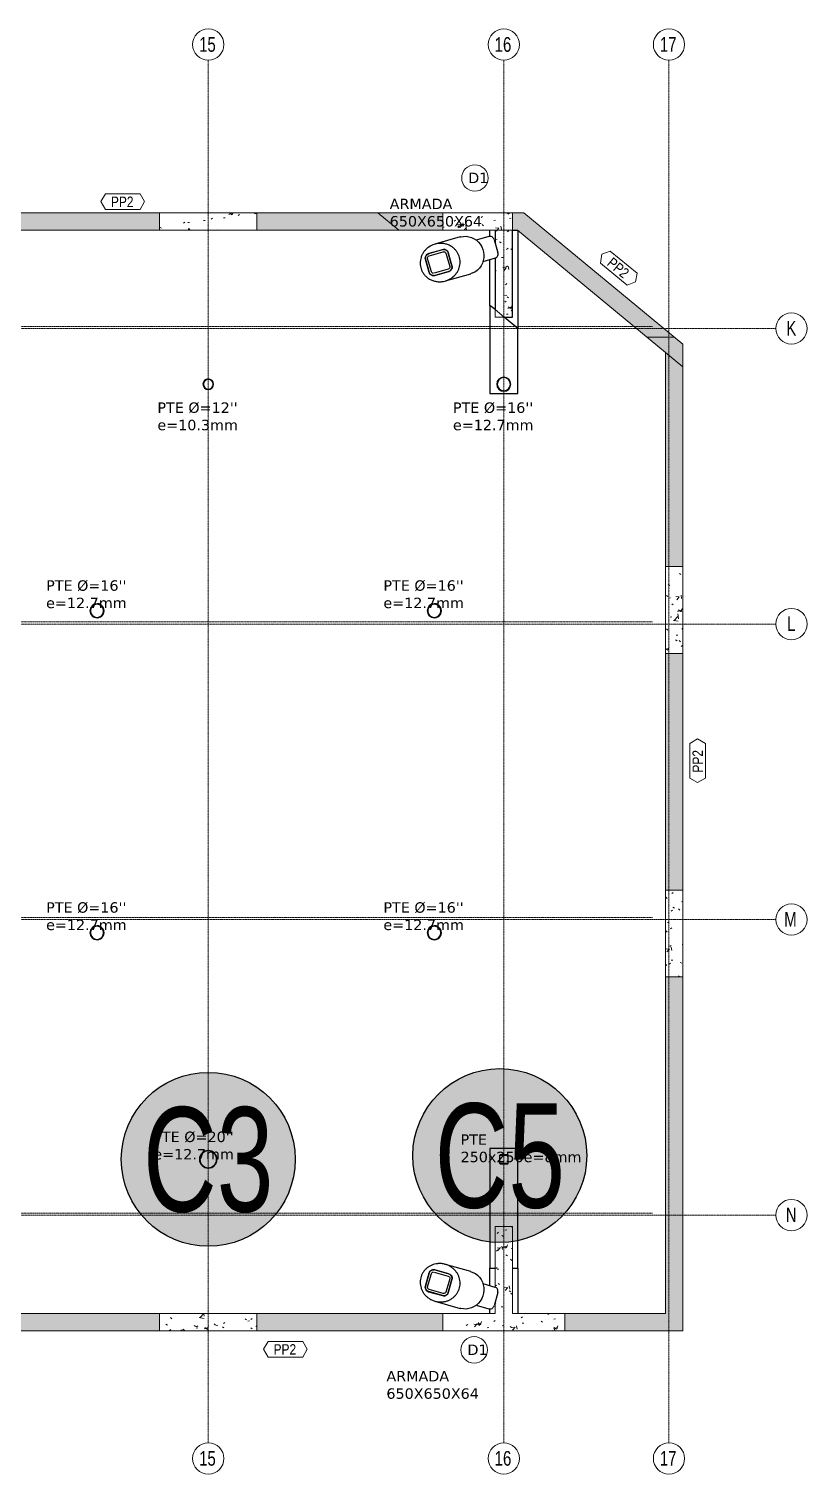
# Model space of a CAD drawing. Header units: millimetres. Extents: x 15962 to 71432, y 9666 to 72266.
# Drawn here: x 60242 to 71432, y 51482 to 72266 of the extents above; entities that cross this region are included whole.
import ezdxf
from ezdxf.enums import TextEntityAlignment as Align

# ---------------------------------------------------------------- set-up
doc = ezdxf.new("R2010")
doc.units = ezdxf.units.MM
doc.header["$LTSCALE"] = 2
doc.linetypes.add('Grid Line', pattern=[3.33375, 1.905, -0.47625, 0.47625, -0.47625])
doc.layers.add('CX', color=4, linetype='Continuous')
for name, color, linetype, lineweight in [('E_CIMENTACION-1', 254, 'Continuous', 18), ('E_CIMENTACION-2', 253, 'Continuous', 18), ('E_CIMENTACION-3', 8, 'Continuous', 18), ('E_CIMENTACION-4', 7, 'Continuous', 18), ('E_COLUMNAS-1', 1, 'Continuous', 25), ('E_EJES', 8, 'Continuous', 9), ('E_EJES-1', 8, 'Grid Line', 9), ('E_MUROS-1', 10, 'Continuous', 18), ('E_MUROS-2', 253, 'Continuous', 18), ('E_TEXTO', 3, 'Continuous', 9)]:
    doc.layers.add(name, color=color, linetype=linetype, lineweight=lineweight)
doc.styles.add('Arial Narrow', font='verdana.ttf', dxfattribs={"height": 0.2})
doc.styles.add('Arial Narrow_1', font='', dxfattribs={"height": 0.3})
doc.styles.add('CX', font='ARIALUNI.ttf', dxfattribs={"width": 0.8, "height": 300})
doc.styles.add('Swis721 LtCn BT', font='swisscl.ttf', dxfattribs={"height": 0.42})
doc.styles.get('Arial Narrow_1').set_extended_font_data('Arial Narrow')
pattern_1 = [(50, (65902, -15123.9), (546.4937, -48.012), [57, -628.5]), (355, (65902, -15123.9), (-105.9267, 573.414), [45.5, -503]), (100.451, (65947.5, -15127.9), (441.0454, 525.2164), [48.5, -534.5]), (46.184, (65902, -14971.4), (813.123, -126.061), [85.5, -943]), (96.636, (65970, -14981.9), (711.9945, 742.252), [73, -801.5]), (351.184, (65902, -14971.4), (712.1526, 742.122), [68.5, -754.5]), (21, (65978, -15009.4), (454.6974, -306.9377), [57, -628.5]), (326, (65978, -15009.4), (185.351, 552.8736), [45.5, -503]), (71.451, (66016, -15035.4), (640.377, 245.5415), [48.5, -534.5]), (37.5, (65902, -15123.88), (9.5104, 253.71993), [25, -471.5, 25, -485.5, -505]), (37.5, (65902, -15123.88), (9.5104, 253.71993), [-1007.5, 25, -479.5]), (7.5, (65902, -15123.88), (200.46075, 300.7382), [25, -266, 25, -460, -192.5]), (7.5, (65902, -15123.88), (200.46075, 300.7382), [-776.5, 25, -167.5]), (327.5, (65732, -15123.88), (406.9046, -17.34626), [25, -165.5, 25, -569, -788.5]), (327.5, (65732, -15123.88), (406.9046, -17.34626), [-785, 25, -763.5]), (317.5, (65656, -15123.88), (444.3365, 76.3765), [25, -222.5, 25, -369.5, -560]), (317.5, (65656, -15123.88), (444.3365, 76.3765), [-642.5, 25, -535])]

# ---------------------------------------------------------------- blocks, each defined once
blk = doc.blocks.new('CX')
at = {"layer": 'CX'}
h = blk.add_hatch(color=38, dxfattribs=at)
h.dxf.hatch_style = 1
h.paths.add_polyline_path([(0, -166.7, 1), (0, 166.7, 1)])
at = {"layer": 'CX', "color": 1}
blk.add_circle((0, 0), 166.7, dxfattribs=at)
at = {"layer": 'E_TEXTO', "color": 3, "style": 'CX', "width": 0.7}
blk.add_attdef('CX', text='', height=200, dxfattribs=at).set_placement((0, 0), align=Align.MIDDLE_CENTER)
blk = doc.blocks.new('EST_SCM_COLUMNA-METALICA-SECCION-CIRCULAR - EST_SCM_COLUMNA-TUBULAR-CIRCULAR_PTEØ_20__e_12_7mm-2797865-_0_00m_LOC COLUMNAS Y MUROS PISO 1')
at = {"layer": 'E_COLUMNAS-1'}
for radius, start, end in [(0.254, 360, 180), (0.254, 180, 360), (0.241, 0, 180), (0.241, 180, 0)]:
    blk.add_arc((0, 0), radius, start, end, dxfattribs=at)
blk = doc.blocks.new('EST_SCM_COLUMNA-METALICA-SECCION-CIRCULAR - EST_SCM_COLUMNA-TUBULAR-CIRCULAR_PTEØ_16__e_12_7mm-1354874-_0_00m_LOC COLUMNAS Y MUROS PISO 1')
at = {"layer": 'E_COLUMNAS-1'}
for radius, start, end in [(0.203, 360, 180), (0.203, 180, 360), (0.19, 0, 180), (0.19, 180, 0)]:
    blk.add_arc((0, 0), radius, start, end, dxfattribs=at)
blk = doc.blocks.new('EST_SCM_COLUMNA-METALICA-SECCION-CIRCULAR - EST_SCM_COLUMNA-TUBULAR-CIRCULAR_PTEØ_12__e_10_3mm-1190348-_0_00m_LOC COLUMNAS Y MUROS PISO 1')
at = {"layer": 'E_COLUMNAS-1'}
for radius, start, end in [(0.152, 360, 180), (0.152, 180, 360), (0.142, 0, 180), (0.142, 180, 0)]:
    blk.add_arc((0, 0), radius, start, end, dxfattribs=at)
blk = doc.blocks.new('EST_SCM_COLUMNA-METALICA-SECCION-CIRCULAR - EST_SCM_COLUMNA-TUBULAR-CIRCULAR_PTEØ_16__e_12_7mm-3427669-_0_00m_LOC COLUMNAS Y MUROS PISO 1')
at = {"layer": 'E_COLUMNAS-1'}
for radius, start, end in [(0.203, 360, 180), (0.203, 180, 360), (0.19, 0, 180), (0.19, 180, 0)]:
    blk.add_arc((0, 0), radius, start, end, dxfattribs=at)
blk = doc.blocks.new('EST_SCM_RECALCE_24 - EST_SCM_RECALCE_24-1579635-_0_00m_LOC COLUMNAS Y MUROS PISO 1')
at = {"layer": 'E_COLUMNAS-1'}
for p, q in [((-82.262, 142.582), (-83.062, 142.582)), ((-83.062, 142.582), (-83.062, 139.132)), ((-82.262, 139.132), (-82.262, 142.582)), ((-83.062, 139.132), (-82.912, 139.132)), ((-83.062, 138.633), (-83.062, 139.132)), ((-82.412, 139.132), (-82.262, 139.132)), ((-82.262, 139.132), (-82.262, 137.832)), ((-83.062, 137.832), (-83.062, 137.962))]:
    blk.add_line(p, q, dxfattribs=at)
blk = doc.blocks.new('EST_SCM_RECALCE_12 - EST_SCM_RECALCE_10-2313968-_0_00m_LOC COLUMNAS Y MUROS PISO 1')
at = {"layer": 'E_COLUMNAS-1'}
for p, q in [((1.938, 168.813), (1.938, 168.992)), ((2.088, 168.992), (2.088, 168.617)), ((2.588, 166.492), (2.588, 168.992)), ((2.588, 168.992), (2.738, 168.992)), ((2.738, 168.992), (2.738, 166.167)), ((1.938, 166.829), (1.938, 168.142)), ((2.088, 168.186), (2.088, 166.705)), ((2.088, 166.705), (1.938, 166.829)), ((1.938, 166.829), (1.938, 164.291)), ((2.738, 166.167), (2.345, 166.492)), ((2.345, 166.492), (2.588, 166.492)), ((2.738, 164.291), (2.738, 166.167)), ((1.938, 164.291), (2.738, 164.291))]:
    blk.add_line(p, q, dxfattribs=at)
blk = doc.blocks.new('EST_SCM_COLUMNA-METALICA-SECCION-CUADRADA - EST_SCM_COLUMNA-TUBULAR-CUADRADA_PTEØ_250x250e_8mm-3539288-_0_00m_LOC COLUMNAS Y MUROS PISO 1')
at = {"layer": 'E_COLUMNAS-1'}
for p, q in [((-0.125, 0.109), (-0.125, -0.109)), ((-0.117, -0.109), (-0.117, 0.109)), ((0.109, 0.125), (-0.109, 0.125)), ((-0.109, 0.117), (0.109, 0.117)), ((0.117, 0.109), (0.117, -0.109)), ((0.125, -0.109), (0.125, 0.109)), ((0.109, -0.117), (-0.109, -0.117)), ((-0.109, -0.125), (0.109, -0.125))]:
    blk.add_line(p, q, dxfattribs=at)
for centre, radius, start, end in [((-0.109, 0.109), 0.016, 90, 180), ((-0.109, 0.109), 0.008, 90, 180), ((0.109, 0.109), 0.016, 360, 90), ((0.109, 0.109), 0.008, 0, 90), ((-0.109, -0.109), 0.016, 180, 270), ((-0.109, -0.109), 0.008, 180, 270), ((0.109, -0.109), 0.016, 270, 360), ((0.109, -0.109), 0.008, 270, 360)]:
    blk.add_arc(centre, radius, start, end, dxfattribs=at)
blk = doc.blocks.new('EST_SCM_CAMISA_17 - EST_SCM_CAMISA_17-3512074-_0_00m_LOC COLUMNAS Y MUROS PISO 1')
at = {"layer": 'E_COLUMNAS-1'}
for p, q in [((1.047, 168.799), (0.317, 168.591)), ((0.139, 168.318), (0.536, 168.433)), ((0.154, 167.78), (0.046, 168.158)), ((0.7, 168.346), (0.808, 167.968)), ((0.715, 167.808), (0.318, 167.694)), ((0.618, 167.533), (1.348, 167.74))]:
    blk.add_line(p, q, dxfattribs=at)
at = {"layer": 'E_COLUMNAS-1', "flags": 128}
for points in [[(1.045, 168.798), (1.059, 168.802), (1.136, 168.815), (1.215, 168.817)], [(1.215, 168.817), (1.293, 168.806), (1.369, 168.783), (1.442, 168.749), (1.509, 168.704), (1.569, 168.65), (1.62, 168.587), (1.663, 168.516), (1.695, 168.441), (1.715, 168.361), (1.725, 168.28), (1.722, 168.198), (1.708, 168.118), (1.682, 168.041), (1.646, 167.969), (1.599, 167.904), (1.544, 167.847), (1.481, 167.8), (1.411, 167.763), (1.337, 167.737)], [(0.536, 168.433), (0.566, 168.438), (0.595, 168.437), (0.624, 168.429), (0.65, 168.415), (0.672, 168.396), (0.689, 168.373), (0.7, 168.346)], [(0.046, 168.158), (0.042, 168.186), (0.044, 168.215), (0.052, 168.243), (0.067, 168.268), (0.087, 168.289), (0.112, 168.306), (0.139, 168.318)], [(0.808, 167.968), (0.813, 167.939), (0.811, 167.911), (0.802, 167.883), (0.795, 167.869)], [(0.289, 167.688), (0.259, 167.69), (0.23, 167.697), (0.204, 167.711), (0.182, 167.73), (0.165, 167.753), (0.154, 167.78)], [(0.774, 167.842), (0.767, 167.836), (0.743, 167.819), (0.715, 167.808)], [(0.795, 167.869), (0.787, 167.858), (0.774, 167.842)]]:
    blk.add_lwpolyline(points, dxfattribs=at)
at = {"layer": 'E_COLUMNAS-1'}
for points in [[(0.5, 168.613), (0.486, 168.614), (0.458, 168.614), (0.402, 168.61), (0.305, 168.592), (0.174, 168.538), (0.063, 168.45), (-0.008, 168.363), (-0.051, 168.29), (-0.083, 168.212), (-0.102, 168.13), (-0.108, 168.045), (-0.101, 167.961), (-0.081, 167.879), (-0.047, 167.801), (-0.002, 167.73), (0.058, 167.662), (0.136, 167.6), (0.229, 167.551), (0.313, 167.525), (0.383, 167.513), (0.418, 167.511), (0.435, 167.51)], [(0.435, 167.51), (0.449, 167.51), (0.477, 167.51), (0.533, 167.514), (0.63, 167.532), (0.761, 167.585), (0.873, 167.674), (0.944, 167.761), (0.987, 167.834), (1.018, 167.912), (1.038, 167.994), (1.044, 168.078), (1.036, 168.163), (1.016, 168.244), (0.983, 168.322), (0.937, 168.393), (0.877, 168.462), (0.8, 168.524), (0.706, 168.573), (0.622, 168.599), (0.553, 168.61), (0.518, 168.613), (0.5, 168.613)]]:
    blk.add_open_spline(points, degree=3, knots=[0, 0, 0, 0, 0.02381, 0.047619, 0.095238, 0.190476, 0.285714, 0.333333, 0.380952, 0.428571, 0.47619, 0.52381, 0.571429, 0.619048, 0.666667, 0.714286, 0.761905, 0.821429, 0.880952, 0.940476, 0.970238, 1, 1, 1, 1], dxfattribs=at)
blk = doc.blocks.new('EST_SCM_CAMISA_7 - EST_SCM_CAMISA_17-3514078-_0_00m_LOC COLUMNAS Y MUROS PISO 1')
at = {"layer": 'E_COLUMNAS-1'}
for p, q in [((0.046, 138.617), (0.154, 138.995)), ((0.318, 139.081), (0.715, 138.967)), ((1.348, 139.034), (0.618, 139.242)), ((0.536, 138.342), (0.139, 138.457)), ((0.808, 138.807), (0.7, 138.428)), ((0.317, 138.184), (1.047, 137.976))]:
    blk.add_line(p, q, dxfattribs=at)
at = {"layer": 'E_COLUMNAS-1', "flags": 128}
for points in [[(0.154, 138.995), (0.165, 139.021), (0.182, 139.045), (0.204, 139.064), (0.23, 139.077), (0.259, 139.085), (0.289, 139.086)], [(0.715, 138.967), (0.743, 138.956), (0.767, 138.939), (0.787, 138.917), (0.802, 138.892), (0.811, 138.864), (0.813, 138.835), (0.808, 138.807)], [(1.337, 139.037), (1.411, 139.012), (1.481, 138.975), (1.544, 138.928), (1.599, 138.871), (1.646, 138.806), (1.682, 138.734), (1.708, 138.657), (1.722, 138.577), (1.725, 138.495), (1.715, 138.414), (1.695, 138.334), (1.663, 138.258), (1.62, 138.188), (1.569, 138.125), (1.509, 138.071), (1.442, 138.026), (1.369, 137.991), (1.293, 137.969), (1.215, 137.958)], [(0.139, 138.457), (0.112, 138.468), (0.087, 138.485), (0.067, 138.507), (0.052, 138.532), (0.044, 138.56), (0.042, 138.589), (0.046, 138.617)], [(0.7, 138.428), (0.689, 138.402), (0.672, 138.379), (0.65, 138.36), (0.624, 138.346), (0.602, 138.34)], [(0.601, 138.339), (0.595, 138.338), (0.566, 138.337), (0.536, 138.342)], [(1.215, 137.958), (1.136, 137.959), (1.059, 137.973), (1.045, 137.977)]]:
    blk.add_lwpolyline(points, dxfattribs=at)
at = {"layer": 'E_COLUMNAS-1'}
for points in [[(0.435, 139.265), (0.421, 139.264), (0.393, 139.262), (0.338, 139.255), (0.269, 139.238), (0.191, 139.205), (0.119, 139.162), (0.054, 139.108), (-0.002, 139.045), (-0.047, 138.973), (-0.081, 138.896), (-0.101, 138.814), (-0.108, 138.73), (-0.102, 138.645), (-0.083, 138.563), (-0.051, 138.485), (-0.008, 138.412), (0.045, 138.347), (0.112, 138.285), (0.195, 138.23), (0.292, 138.189), (0.377, 138.168), (0.447, 138.161), (0.482, 138.161), (0.5, 138.161)], [(0.5, 138.161), (0.514, 138.162), (0.542, 138.164), (0.598, 138.171), (0.666, 138.188), (0.744, 138.221), (0.816, 138.264), (0.881, 138.318), (0.937, 138.381), (0.983, 138.453), (1.016, 138.53), (1.037, 138.612), (1.044, 138.696), (1.038, 138.781), (1.018, 138.863), (0.987, 138.941), (0.944, 139.014), (0.89, 139.079), (0.823, 139.141), (0.741, 139.196), (0.643, 139.237), (0.558, 139.258), (0.488, 139.265), (0.453, 139.265), (0.435, 139.265)]]:
    blk.add_open_spline(points, degree=3, knots=[0, 0, 0, 0, 0.02381, 0.047619, 0.095238, 0.142857, 0.190476, 0.238095, 0.285714, 0.333333, 0.380952, 0.428571, 0.47619, 0.52381, 0.571429, 0.619048, 0.666667, 0.714286, 0.761905, 0.821429, 0.880952, 0.940476, 0.970238, 1, 1, 1, 1], dxfattribs=at)
blk = doc.blocks.new('Grid - CNI_NOMBRE EJES-372759-_0_00m_LOC COLUMNAS Y MUROS PISO 1')
at = {"layer": 'E_EJES'}
blk.add_circle((0, 0), 0.003, dxfattribs=at)
blk = doc.blocks.new('CNI_TAG PANTALLAS Y CONTENCIONES_MARCA - CNI_TAG PANTALLA_MARCA-583536-_0_00m_LOC COLUMNAS Y MUROS PISO 1')
at = {"layer": 'E_TEXTO'}
for p, q in [((-0.00291, 0.00304), (-0.00377, 0.00155)), ((0.00374, 0.00304), (-0.00291, 0.00304)), ((0.00461, 0.00155), (0.00374, 0.00304)), ((-0.00377, 0.00155), (-0.00291, 0.00005)), ((-0.00291, 0.00005), (0.00374, 0.00005)), ((0.00374, 0.00005), (0.00461, 0.00155))]:
    blk.add_line(p, q, dxfattribs=at)
blk = doc.blocks.new('CNI_TAG COLUMNAS CONCRETO MARCA - CNI_COLUMNA CONCRETO-582370-_0_00m_LOC COLUMNAS Y MUROS PISO 1')
at = {"layer": 'E_TEXTO'}
for start, end in [(360, 180), (180, 360)]:
    blk.add_arc((0.00026, -0.00015), 0.00254, start, end, dxfattribs=at)

msp = doc.modelspace()

# ---------------------------------------------------------------- hatches: boundary and pattern name
at = {"layer": 'E_CIMENTACION-1'}
h = msp.add_hatch(dxfattribs=at)
h.set_pattern_fill('FP_1', color=256, scale=500, style=0, pattern_type=2)
h.set_pattern_definition(pattern_1)
h.paths.add_polyline_path([(62120.9505, 69372.322), (63520.9505, 69372.322), (63520.9505, 69622.322), (62120.9505, 69622.322)])
h = msp.add_hatch(dxfattribs=at)
h.set_pattern_fill('FP_1', color=256, scale=500, style=0, pattern_type=2)
h.set_pattern_definition(pattern_1)
h.paths.add_polyline_path([(69396.2849, 63282.3301), (69646.2849, 63282.3301), (69646.2849, 64532.3301), (69396.2849, 64532.3301), (69396.2849, 63624.0929)])
h = msp.add_hatch(dxfattribs=at)
h.set_pattern_fill('FP_1', color=256, scale=500, style=0, pattern_type=2)
h.set_pattern_definition(pattern_1)
h.paths.add_polyline_path([(69396.2849, 58632.3301), (69646.2849, 58632.3301), (69646.2849, 59882.3301), (69396.2849, 59882.3301), (69396.2849, 59752.8672)])
h = msp.add_hatch(dxfattribs=at)
h.set_pattern_fill('FP_1', color=256, scale=500, style=0, pattern_type=2)
h.set_pattern_definition(pattern_1)
h.paths.add_polyline_path([(66261.1535, 53542.322), (67945.8451, 53542.322), (67945.8451, 53792.322), (67195.8451, 53792.322), (67195.8451, 55042.322), (66945.8451, 55042.322), (66945.8451, 54170.637), (66960.8764, 54163.5135), (66974.7658, 54150.0919), (66983.8818, 54132.7628), (66987.3319, 54113.2225), (66984.7786, 54093.3837), (66945.8451, 53957.0345), (66945.8451, 53792.322), (66195.8451, 53792.322), (66195.8451, 53542.322)])
h = msp.add_hatch(dxfattribs=at)
h.set_pattern_fill('FP_1', color=256, scale=500, style=0, pattern_type=2)
h.set_pattern_definition(pattern_1)
h.paths.add_polyline_path([(63521.0439, 53542.322), (63521.0439, 53792.322), (62121.0439, 53792.322), (62121.0439, 53542.322)])
at = {"layer": 'E_CIMENTACION-3'}
h = msp.add_hatch(dxfattribs=at)
h.set_pattern_fill('FP_1', color=256, scale=500, style=0, pattern_type=2)
h.set_pattern_definition(pattern_1)
h.paths.add_polyline_path([(67111.1424, 69372.322), (67195.8451, 69372.322), (67195.8451, 69622.322), (66195.8451, 69622.322), (66195.8451, 69372.322), (66686.1479, 69372.322)])
h = msp.add_hatch(dxfattribs=at)
h.set_pattern_fill('FP_2', color=256, scale=500, style=0, pattern_type=2)
h.set_pattern_definition(pattern_1)
h.paths.add_polyline_path([(67074.2857, 68122.322), (67195.8451, 68122.322), (67195.8451, 69372.322), (66945.8451, 69372.322), (66945.8451, 69184.7086), (66985.3308, 69046.4255), (66987.8842, 69026.5867), (66984.434, 69007.0464), (66975.3182, 68989.7174), (66961.4288, 68976.2958), (66945.8451, 68968.5785), (66945.8451, 68228.5011), (67059.1601, 68134.8261)])
at = {"layer": 'E_MUROS-1'}
h = msp.add_hatch(color=256, dxfattribs=at)
h.paths.add_polyline_path([(65562.2102, 69372.322), (65259.7951, 69622.322), (63520.9505, 69622.322), (63520.9505, 69372.322), (64136.1813, 69372.322)])
h.paths.add_polyline_path([(62120.9505, 69372.322), (62120.9505, 69622.322), (59445.9505, 69622.322), (59445.9505, 69372.322), (60736.2257, 69372.322)])
h = msp.add_hatch(color=256, dxfattribs=at)
h.paths.add_polyline_path([(65562.2102, 69372.322), (66195.8451, 69372.322), (66195.8451, 69622.322), (65259.7951, 69622.322), (65491.3127, 69430.9314)])
h.paths.add_polyline_path([(67195.8451, 69372.322), (67269.8394, 69372.322), (67195.8451, 69433.4914), (67195.8451, 69430.9314)])
for points in [[(69522.0582, 67834.8261), (67359.7951, 69622.322), (67195.8451, 69622.322), (67195.8451, 69433.4914), (69129.6873, 67834.8261), (69146.2849, 67834.8261)], [(69646.2849, 67407.7661), (69646.2849, 67732.1305), (69522.0582, 67834.8261), (69129.6873, 67834.8261), (69540.3761, 67495.3186)]]:
    msp.add_hatch(color=256, dxfattribs=at).paths.add_polyline_path(points)
h = msp.add_hatch(color=256, dxfattribs=at)
h.paths.add_polyline_path([(69396.2849, 53542.322), (69646.2849, 53542.322), (69646.2849, 58632.3301), (69396.2849, 58632.3301), (69396.2849, 53792.322)])
h.paths.add_polyline_path([(69646.2849, 59882.3301), (69646.2849, 63282.3301), (69396.2849, 63282.3301), (69396.2849, 59882.3301)])
h.paths.add_polyline_path([(69646.2849, 64532.3301), (69646.2849, 67407.7661), (69396.2849, 67614.4356), (69396.2849, 64532.3301), (69522.0582, 64532.3301)])
h = msp.add_hatch(color=256, dxfattribs=at)
h.paths.add_polyline_path([(69396.2849, 53542.322), (69396.2849, 53792.322), (67945.8451, 53792.322), (67945.8451, 53542.322)])
h.paths.add_polyline_path([(66195.8451, 53542.322), (66195.8451, 53792.322), (63521.0439, 53792.322), (63521.0439, 53542.322), (65836.159, 53542.322)])
h.paths.add_polyline_path([(62121.0439, 53542.322), (62121.0439, 53792.322), (59445.9505, 53792.322), (59445.9505, 53542.322), (60736.2257, 53542.322)])

# ---------------------------------------------------------------- linework, layer by layer
at = {"layer": 'E_CIMENTACION-2'}
for p, q in [((62120.9505, 69372.322), (62120.9505, 69622.322)), ((62120.9505, 69622.322), (63520.9505, 69622.322)), ((63520.9505, 69622.322), (63520.9505, 69372.322)), ((63520.9505, 69372.322), (62120.9505, 69372.322)), ((69396.2849, 64532.3301), (69646.2849, 64532.3301)), ((69396.2849, 63282.3301), (69396.2849, 64532.3301)), ((69646.2849, 64532.3301), (69646.2849, 63282.3301)), ((69646.2849, 63282.3301), (69396.2849, 63282.3301)), ((69396.2849, 59882.3301), (69646.2849, 59882.3301)), ((69396.2849, 58632.3301), (69396.2849, 59882.3301)), ((69646.2849, 59882.3301), (69646.2849, 58632.3301)), ((69646.2849, 58632.3301), (69396.2849, 58632.3301)), ((66945.8451, 55042.322), (67195.8451, 55042.322)), ((66945.8451, 55015.1251), (66945.8451, 55042.322)), ((66945.8451, 54170.637), (66945.8451, 55015.1251)), ((67195.8451, 55042.322), (67195.8451, 55015.1251)), ((67195.8451, 55015.1251), (67195.8451, 54042.322)), ((67195.8451, 54042.322), (67195.8451, 53792.322)), ((66945.8451, 53792.322), (66945.8451, 53957.0345)), ((62121.0439, 53542.322), (62121.0439, 53792.322)), ((62121.0439, 53792.322), (63521.0439, 53792.322)), ((63521.0439, 53792.322), (63521.0439, 53542.322)), ((66195.8451, 53792.322), (66945.8451, 53792.322)), ((66195.8451, 53542.322), (66195.8451, 53792.322)), ((67195.8451, 53792.322), (67945.8451, 53792.322)), ((67945.8451, 53792.322), (67945.8451, 53542.322)), ((63521.0439, 53542.322), (62121.0439, 53542.322)), ((67945.8451, 53542.322), (66195.8451, 53542.322))]:
    msp.add_line(p, q, dxfattribs=at)
at = {"layer": 'E_CIMENTACION-4'}
for p, q in [((66195.8451, 69372.322), (66195.8451, 69622.322)), ((66195.8451, 69622.322), (67195.8451, 69622.322)), ((67195.8451, 69622.322), (67195.8451, 69372.322)), ((67195.8451, 69372.322), (66195.8451, 69372.322)), ((66945.8451, 69184.7086), (66945.8451, 69372.322)), ((67195.8451, 69372.322), (67195.8451, 68122.322)), ((66945.8451, 68228.5011), (66945.8451, 68968.9104)), ((66945.8451, 68134.8261), (66945.8451, 68228.5011)), ((67074.2857, 68122.322), (66945.8451, 68228.5011)), ((66945.8451, 68122.322), (66945.8451, 68134.8261)), ((67074.2857, 68122.322), (66945.8451, 68122.322)), ((67195.8451, 68122.322), (67074.2857, 68122.322))]:
    msp.add_line(p, q, dxfattribs=at)
at = {"layer": 'E_COLUMNAS-1'}
for p, q in [((66854.9537, 69280.6228), (66672.6769, 69228.7759)), ((66931.2409, 69235.8543), (66985.3308, 69046.4255)), ((66188.6738, 69091.1059), (65990.3464, 69034.4751)), ((65999.1356, 69003.7058), (66197.463, 69060.3366)), ((66217.4526, 69099.2918), (66188.7427, 69091.1255)), ((66238.4678, 69038.7662), (66292.5763, 68849.3427)), ((66324.7919, 68858.5416), (66270.6834, 69047.9651)), ((65943.4935, 68954.5386), (65997.602, 68765.1151)), ((66029.8176, 68774.314), (65975.7091, 68963.7376)), ((66269.1498, 68809.3745), (66070.8224, 68752.7436)), ((66944.1256, 68968.0955), (66769.9872, 68918.3532)), ((66079.5427, 68721.9547), (66260.9407, 68773.5516)), ((66079.6116, 68721.9743), (66277.939, 68778.6052)), ((65997.3621, 54374.6052), (65943.2536, 54185.1817)), ((65975.469, 54175.9829), (66029.5775, 54365.4064)), ((66070.5821, 54386.9768), (66268.9081, 54330.3464)), ((66260.9407, 54366.1005), (66079.3024, 54417.7658)), ((66277.6973, 54361.1157), (66079.3713, 54417.7462)), ((66292.3343, 54290.3782), (66238.2259, 54100.9547)), ((66270.4413, 54091.7559), (66324.5497, 54281.1794)), ((65990.106, 54105.2454), (66188.4321, 54048.6149)), ((66197.2213, 54079.3843), (65998.8952, 54136.0147)), ((66188.501, 54048.5953), (66217.2107, 54040.4291)), ((66769.9875, 54221.2982), (66943.573, 54171.7138)), ((66984.7786, 54093.3837), (66930.6887, 53903.9549)), ((66672.6769, 53910.8762), (66854.4011, 53859.1865))]:
    msp.add_line(p, q, dxfattribs=at)
at = {"layer": 'E_COLUMNAS-1', "flags": 128}
for points in [[(65990.3464, 69034.4751), (65974.2693, 69027.6165), (65960.4858, 69017.0316), (65949.9352, 69003.4416), (65943.3365, 68987.7728), (65941.1393, 68971.0929), (65943.4935, 68954.5386)], [(65975.7091, 68963.7376), (65974.7979, 68976.2127), (65978.93, 68988.189), (65987.4762, 68997.8433), (65999.1356, 69003.7058)], [(66270.6834, 69047.9651), (66263.9383, 69063.2656), (66253.262, 69076.2696), (66239.3821, 69086.0909), (66223.2444, 69092.0602), (66205.9488, 69093.7707), (66188.6738, 69091.1059)], [(66197.463, 69060.3366), (66210.4604, 69061.5147), (66222.8171, 69057.8291), (66232.652, 69049.8409), (66238.4678, 69038.7662)], [(66292.5763, 68849.3427), (66293.4875, 68836.8676), (66289.3554, 68824.8912), (66280.8092, 68815.2369), (66269.1498, 68809.3745)], [(66277.939, 68778.6052), (66294.0161, 68785.4637), (66307.7996, 68796.0487), (66318.3502, 68809.6386), (66324.9489, 68825.3075), (66327.1461, 68841.9873), (66324.7919, 68858.5416)], [(65997.602, 68765.1151), (66004.3471, 68749.8146), (66015.0233, 68736.8106), (66028.9033, 68726.9893), (66045.0409, 68721.02), (66062.3366, 68719.3095), (66079.6116, 68721.9743)], [(66057.825, 68751.5655), (66045.4682, 68755.2511), (66035.6334, 68763.2393), (66029.8176, 68774.314)], [(66079.3713, 54417.7462), (66062.0964, 54420.411), (66044.8008, 54418.7004), (66028.6633, 54412.7311), (66014.7834, 54402.9097), (66004.1072, 54389.9057), (65997.3621, 54374.6052)], [(66029.5775, 54365.4064), (66035.3932, 54376.4811), (66045.2281, 54384.4693), (66057.5848, 54388.1549)], [(66268.9081, 54330.3464), (66280.5674, 54324.484), (66289.1136, 54314.8297), (66293.2456, 54302.8534), (66292.3343, 54290.3782)], [(66324.5497, 54281.1794), (66326.9039, 54297.7336), (66324.7068, 54314.4135), (66318.1082, 54330.0823), (66307.5577, 54343.6722), (66293.7743, 54354.2572), (66277.6973, 54361.1157)], [(65943.2536, 54185.1817), (65940.8994, 54168.6275), (65943.0965, 54151.9476), (65949.6952, 54136.2788), (65960.2457, 54122.6889), (65974.0291, 54112.1039), (65990.106, 54105.2454)], [(65998.8952, 54136.0147), (65987.236, 54141.8771), (65978.6898, 54151.5314), (65974.5578, 54163.5077), (65975.469, 54175.9829)], [(66188.4321, 54048.6149), (66205.707, 54045.9501), (66223.0025, 54047.6607), (66239.1401, 54053.63), (66253.02, 54063.4514), (66263.6962, 54076.4554), (66270.4413, 54091.7559)], [(66238.2259, 54100.9547), (66232.4101, 54089.88), (66222.5753, 54081.8918), (66210.2186, 54078.2062), (66197.2213, 54079.3843)]]:
    msp.add_lwpolyline(points, dxfattribs=at)
at = {"layer": 'E_COLUMNAS-1'}
for centre, major_axis, ratio, start_param, end_param in [((66872.4634, 69219.0646), (-17.5096, 61.5582), 0.955131847, 4.7134559432, 6.28425227), ((66926.5533, 69029.6358), (-17.5096, 61.5582), 0.955131847, 3.1426596164, 4.7134559432), ((66926.0007, 54110.1735), (17.5096, 61.5582), 0.9551384482, 4.7113220176, 6.2821183444), ((66871.9108, 53920.7447), (17.5096, 61.5582), 0.9551384482, 3.1405256908, 4.7113220176)]:
    msp.add_ellipse(centre, major_axis=major_axis, ratio=ratio, start_param=start_param, end_param=end_param, dxfattribs=at)
at = {"layer": 'E_EJES-1'}
for p, q in [((62820.9505, 51932.2837), (62820.9505, 71816.0479)), ((67070.9505, 51932.2837), (67070.9505, 71816.0479)), ((69445.9492, 51932.2837), (69445.9492, 71816.0479)), ((22135.2255, 67986.6376), (69206.488, 67986.6376)), ((16412.4471, 67957.3301), (70981.8997, 67957.3301)), ((16412.4471, 63707.3301), (70981.8997, 63707.3301)), ((22135.2255, 63736.6376), (69206.488, 63736.6376)), ((16412.4471, 59457.3301), (70981.8997, 59457.3301)), ((22135.2255, 59486.6376), (69206.488, 59486.6376)), ((16412.4471, 55207.3301), (70981.8997, 55207.3301)), ((22135.2255, 55236.6376), (69206.488, 55236.6376))]:
    msp.add_line(p, q, dxfattribs=at)
at = {"layer": 'E_MUROS-2'}
for p, q in [((59445.9505, 69622.322), (62120.9505, 69622.322)), ((63520.9505, 69622.322), (66195.8451, 69622.322)), ((65562.2102, 69372.322), (65259.7951, 69622.322)), ((67195.8451, 69622.322), (67359.7951, 69622.322)), ((67359.7951, 69622.322), (69646.2849, 67732.1305)), ((62120.9505, 69372.322), (59445.9505, 69372.322)), ((66195.8451, 69372.322), (63520.9505, 69372.322)), ((67269.8394, 69372.322), (67195.8451, 69372.322)), ((69646.2849, 67407.7661), (67269.8394, 69372.322)), ((69129.6873, 67834.8261), (69522.0582, 67834.8261)), ((69396.2849, 64532.3301), (69396.2849, 67614.4356)), ((69646.2849, 67732.1305), (69646.2849, 64532.3301)), ((69396.2849, 59882.3301), (69396.2849, 63282.3301)), ((69646.2849, 63282.3301), (69646.2849, 59882.3301)), ((69396.2849, 53792.322), (69396.2849, 58632.3301)), ((69646.2849, 58632.3301), (69646.2849, 53542.322)), ((59445.9505, 53792.322), (62121.0439, 53792.322)), ((63521.0439, 53792.322), (66195.8451, 53792.322)), ((67945.8451, 53792.322), (69396.2849, 53792.322)), ((62121.0439, 53542.322), (59445.9505, 53542.322)), ((66195.8451, 53542.322), (63521.0439, 53542.322)), ((69646.2849, 53542.322), (67945.8451, 53542.322))]:
    msp.add_line(p, q, dxfattribs=at)

# ---------------------------------------------------------------- block references
at = {"xscale": 7.5, "yscale": 7.5, "zscale": 7.5}
for p, values in [((62820.9505, 56009.0208), {'CX': 'C3'}), ((67013.4505, 56063.4952), {'CX': 'C5'})]:
    msp.add_blockref('CX', p, dxfattribs=at).add_auto_attribs(values)
at = {"layer": 'E_COLUMNAS-1', "xscale": 500, "yscale": 500, "zscale": 500}
for name, p in [('EST_SCM_CAMISA_17 - EST_SCM_CAMISA_17-3512074-_0_00m_LOC COLUMNAS Y MUROS PISO 1', (65921.1553, -15125.2957)), ('EST_SCM_RECALCE_12 - EST_SCM_RECALCE_10-2313968-_0_00m_LOC COLUMNAS Y MUROS PISO 1', (65901.9991, -15123.8799)), ('EST_SCM_RECALCE_24 - EST_SCM_RECALCE_24-1579635-_0_00m_LOC COLUMNAS Y MUROS PISO 1', (108401.8938, -15123.8799)), ('EST_SCM_COLUMNA-METALICA-SECCION-CUADRADA - EST_SCM_COLUMNA-TUBULAR-CUADRADA_PTEØ_250x250e_8mm-3539288-_0_00m_LOC COLUMNAS Y MUROS PISO 1', (67071.9505, 56008.9952)), ('EST_SCM_CAMISA_7 - EST_SCM_CAMISA_17-3514078-_0_00m_LOC COLUMNAS Y MUROS PISO 1', (65921.1553, -15122.4642))]:
    msp.add_blockref(name, p, dxfattribs=at)
for name, p, rotation in [('EST_SCM_COLUMNA-METALICA-SECCION-CIRCULAR - EST_SCM_COLUMNA-TUBULAR-CIRCULAR_PTEØ_12__e_10_3mm-1190348-_0_00m_LOC COLUMNAS Y MUROS PISO 1', (62820.9505, 67155.8489), 89.9999999999999), ('EST_SCM_COLUMNA-METALICA-SECCION-CIRCULAR - EST_SCM_COLUMNA-TUBULAR-CIRCULAR_PTEØ_16__e_12_7mm-1354874-_0_00m_LOC COLUMNAS Y MUROS PISO 1', (67070.9505, 67155.8489), 89.9999999999999), ('EST_SCM_COLUMNA-METALICA-SECCION-CIRCULAR - EST_SCM_COLUMNA-TUBULAR-CIRCULAR_PTEØ_16__e_12_7mm-3427669-_0_00m_LOC COLUMNAS Y MUROS PISO 1', (61220.9319, 63897.4333), 269.9999999999997), ('EST_SCM_COLUMNA-METALICA-SECCION-CIRCULAR - EST_SCM_COLUMNA-TUBULAR-CIRCULAR_PTEØ_16__e_12_7mm-1354874-_0_00m_LOC COLUMNAS Y MUROS PISO 1', (66070.9505, 63897.4333), 269.9999999999997), ('EST_SCM_COLUMNA-METALICA-SECCION-CIRCULAR - EST_SCM_COLUMNA-TUBULAR-CIRCULAR_PTEØ_16__e_12_7mm-3427669-_0_00m_LOC COLUMNAS Y MUROS PISO 1', (61220.9319, 59267.4333), 269.9999999999997), ('EST_SCM_COLUMNA-METALICA-SECCION-CIRCULAR - EST_SCM_COLUMNA-TUBULAR-CIRCULAR_PTEØ_16__e_12_7mm-1354874-_0_00m_LOC COLUMNAS Y MUROS PISO 1', (66070.9505, 59267.4333), 269.9999999999997), ('EST_SCM_COLUMNA-METALICA-SECCION-CIRCULAR - EST_SCM_COLUMNA-TUBULAR-CIRCULAR_PTEØ_20__e_12_7mm-2797865-_0_00m_LOC COLUMNAS Y MUROS PISO 1', (62820.9505, 56009.0208), 89.9999999999999)]:
    msp.add_blockref(name, p, dxfattribs=dict(at, rotation=rotation))
at = {"layer": 'E_EJES', "xscale": 74999.99999999993, "yscale": 74999.99999999993, "zscale": 74999.99999999993}
for p in [(62820.9505, 72041.0479), (67070.9505, 72041.0479), (69445.9492, 72041.0479), (62820.9505, 51707.2837), (67070.9505, 51707.2837), (69445.9492, 51707.2837)]:
    msp.add_blockref('Grid - CNI_NOMBRE EJES-372759-_0_00m_LOC COLUMNAS Y MUROS PISO 1', p, dxfattribs=at)
at = {"layer": 'E_EJES', "xscale": 74999.99999999993, "yscale": 74999.99999999993, "zscale": 74999.99999999993, "rotation": 269.9999999999994}
for p in [(71206.8997, 67957.3301), (71206.8997, 63707.3301), (71206.8997, 59457.3301), (71206.8997, 55207.3301)]:
    msp.add_blockref('Grid - CNI_NOMBRE EJES-372759-_0_00m_LOC COLUMNAS Y MUROS PISO 1', p, dxfattribs=at)
at = {"layer": 'E_TEXTO', "xscale": 74999.99999999993, "yscale": 74999.99999999993, "zscale": 74999.99999999993}
for name, p in [('CNI_TAG COLUMNAS CONCRETO MARCA - CNI_COLUMNA CONCRETO-582370-_0_00m_LOC COLUMNAS Y MUROS PISO 1', (66635.7468, 70132.9293)), ('CNI_TAG PANTALLAS Y CONTENCIONES_MARCA - CNI_TAG PANTALLA_MARCA-583536-_0_00m_LOC COLUMNAS Y MUROS PISO 1', (61560.5137, 69665.567)), ('CNI_TAG COLUMNAS CONCRETO MARCA - CNI_COLUMNA CONCRETO-582370-_0_00m_LOC COLUMNAS Y MUROS PISO 1', (66624.6499, 53279.4613)), ('CNI_TAG PANTALLAS Y CONTENCIONES_MARCA - CNI_TAG PANTALLA_MARCA-583536-_0_00m_LOC COLUMNAS Y MUROS PISO 1', (63899.0834, 53161.7786))]:
    msp.add_blockref(name, p, dxfattribs=at)
for p, rotation in [((68625.2103, 68757.1289), 320.4201997620601), ((69973.162, 61710.0273), 89.99999999999946)]:
    msp.add_blockref('CNI_TAG PANTALLAS Y CONTENCIONES_MARCA - CNI_TAG PANTALLA_MARCA-583536-_0_00m_LOC COLUMNAS Y MUROS PISO 1', p, dxfattribs=dict(at, rotation=rotation))

# ---------------------------------------------------------------- texts
at = {"layer": 'E_EJES', "char_height": 210, "attachment_point": 1, "style": 'Swis721 LtCn BT'}
for s, insert, width in [('15', (62689.2339, 72147.3476), 312.658125), ('16', (66939.2339, 72147.3476), 312.658125), ('17', (69314.2327, 72147.3476), 312.658125), ('K', (71132.9651, 68065.656), 168.354375), ('L', (71143.0901, 63815.656), 144.30375), ('M', (71103.3401, 59565.656), 240.50625), ('N', (71125.4651, 55315.656), 186.392344), ('15', (62689.2339, 51813.5834), 312.658125), ('16', (66939.2339, 51813.5834), 312.658125), ('17', (69314.2327, 51813.5834), 312.658125)]:
    msp.add_mtext(s, dxfattribs=dict(at, insert=insert, width=width))
at = {"layer": 'E_TEXTO', "char_height": 150, "attachment_point": 1}
for s, insert, width, style in [('D1', (66558.6388, 70198.535), 229.984102, 'Arial Narrow'), ('PP2', (61420.9683, 69854.2195), 408.860625, 'Arial Narrow_1'), ('ARMADA 650X650X64', (65429.5319, 69824.438), 1885.869633, 'Arial Narrow'), ("PTE Ø=12'' e=10.3mm", (62089.3738, 66894.5014), 1844.98357, 'Arial Narrow'), ("PTE Ø=16'' e=12.7mm", (66339.3738, 66894.5014), 1844.98357, 'Arial Narrow'), ("PTE Ø=16'' e=12.7mm", (60489.3552, 64336.0859), 1844.98357, 'Arial Narrow'), ("PTE Ø=16'' e=12.7mm", (65339.3738, 64336.0859), 1844.98357, 'Arial Narrow'), ("PTE Ø=16'' e=12.7mm", (60489.3552, 59706.0859), 1844.98357, 'Arial Narrow'), ("PTE Ø=16'' e=12.7mm", (65339.3738, 59706.0859), 1844.98357, 'Arial Narrow'), ("PTE Ø=20'' e=12.7mm", (62030.9337, 56407.6733), 1844.98357, 'Arial Narrow'), ('PTE 250x250e=8mm', (66448.8271, 56368.2865), 1722.325383, 'Arial Narrow'), ('PP2', (63759.538, 53350.4312), 408.860625, 'Arial Narrow_1'), ('D1', (66547.542, 53345.067), 229.984102, 'Arial Narrow'), ('ARMADA 650X650X64', (65382.7752, 52965.5099), 1885.869633, 'Arial Narrow')]:
    msp.add_mtext(s, dxfattribs=dict(at, insert=insert, width=width, style=style))
at = {"layer": 'E_TEXTO', "char_height": 150, "width": 408.860625, "attachment_point": 1, "style": 'Arial Narrow_1'}
for insert, rotation in [((68637.8577, 68991.4422), 320.42019976), ((69784.5094, 61570.4819), 90)]:
    msp.add_mtext('PP2', dxfattribs=dict(at, insert=insert, rotation=rotation))

doc.saveas('drawing.dxf')
